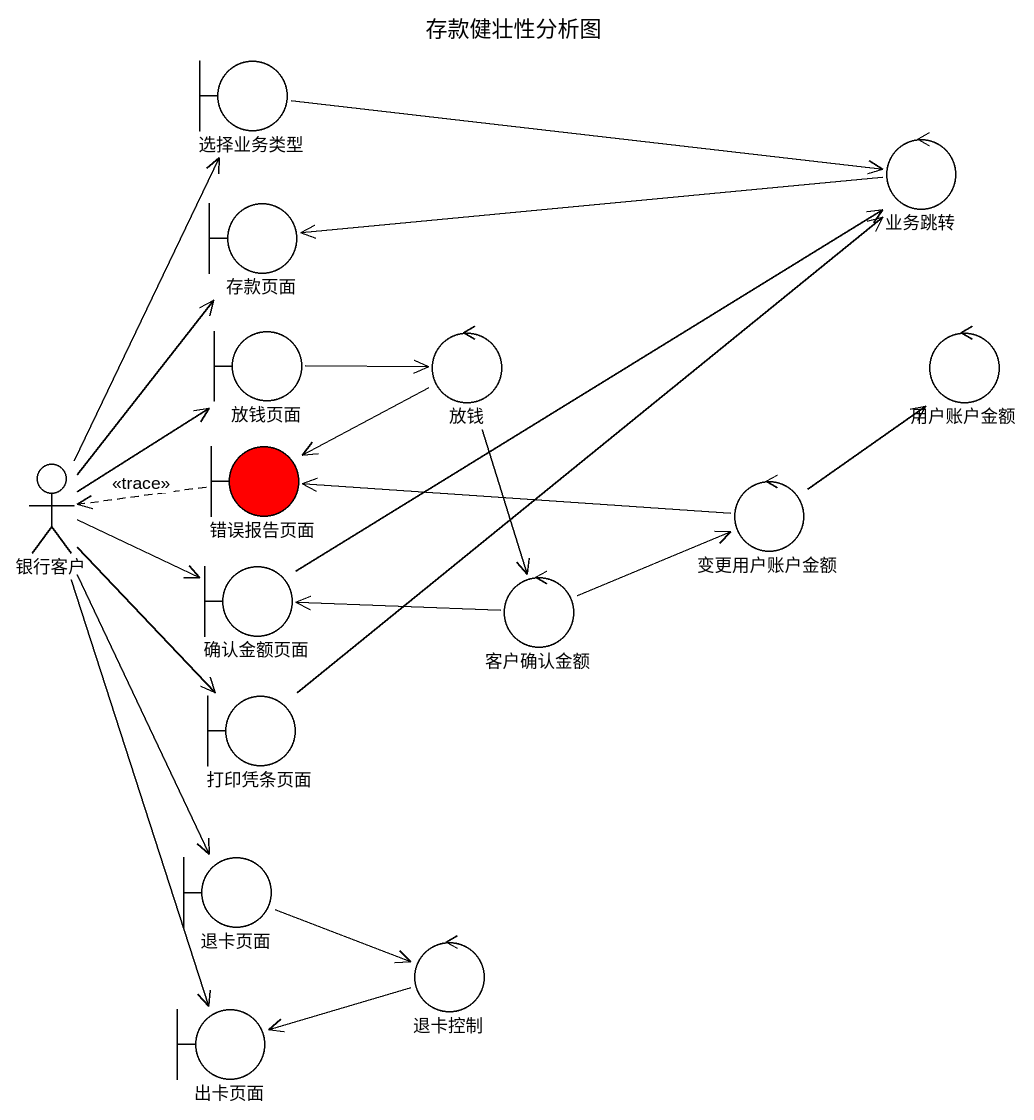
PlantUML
@startuml
title 存款健壮性分析图
boundary 选择业务类型
control 业务跳转
boundary 存款页面
boundary 放钱页面
control 放钱
control 用户账户金额
actor 银行客户
boundary 错误报告页面 #FF0000
control 变更用户账户金额
boundary 确认金额页面
control 客户确认金额
boundary 打印凭条页面
boundary 退卡页面
control 退卡控制
boundary 出卡页面
选择业务类型 -right-> 业务跳转
业务跳转 -left-> 存款页面
放钱页面 -right-> 放钱
放钱 -left-> 错误报告页面
放钱 --> 客户确认金额
银行客户 -up-> 选择业务类型
银行客户 -up-> 存款页面
银行客户 -up-> 放钱页面
银行客户 -right-> 确认金额页面
银行客户 --> 打印凭条页面
银行客户 --> 退卡页面
银行客户 --> 出卡页面
错误报告页面 .left.> 银行客户 : <<trace>>
变更用户账户金额 -up-> 用户账户金额
变更用户账户金额 -left-> 错误报告页面
确认金额页面 -up-> 业务跳转
客户确认金额 -right-> 变更用户账户金额
客户确认金额 -left-> 确认金额页面
打印凭条页面 -up-> 业务跳转
退卡页面 -right-> 退卡控制
退卡控制 -left-> 出卡页面
@enduml
